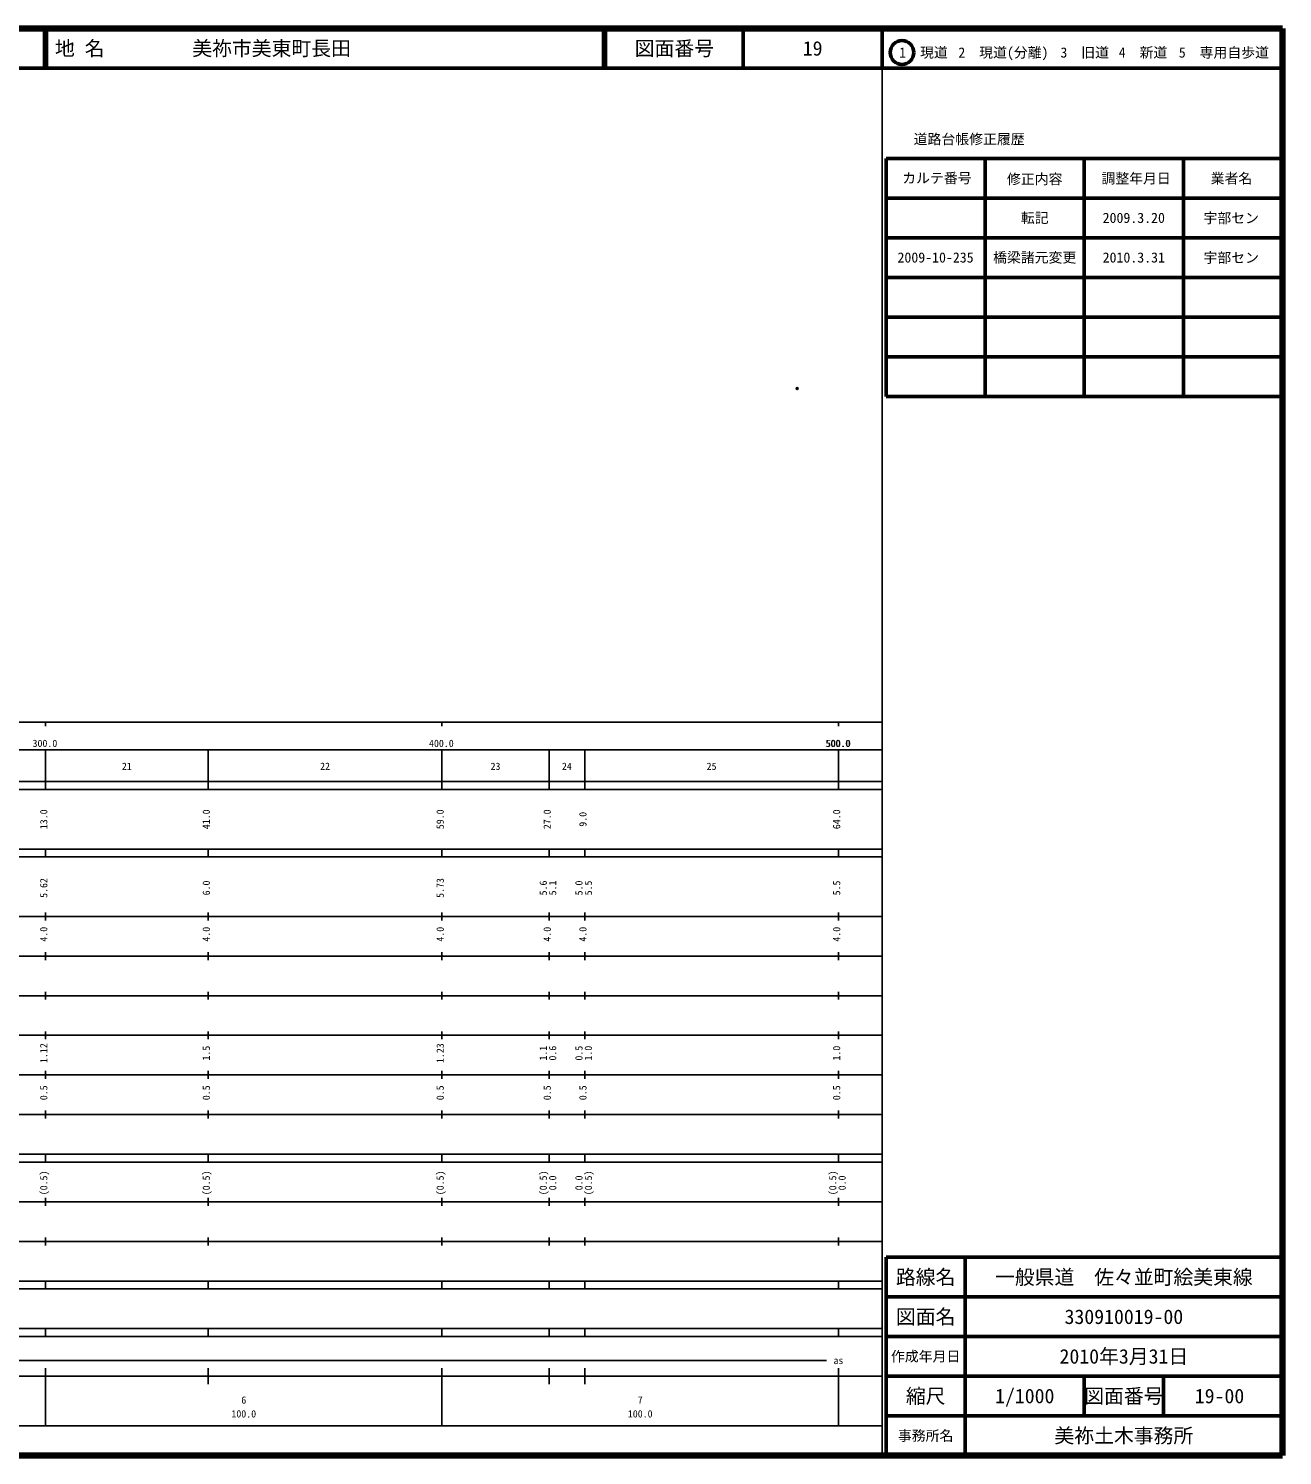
# Model space of a CAD drawing. Units: millimetres on the paper. Extents: x 40 to 680, y 20 to 380.
# Drawn here: x 363.7 to 680, y 20 to 380 of the extents above; entities that cross this region are included whole.
import ezdxf
from ezdxf.enums import TextEntityAlignment as Align

# ---------------------------------------------------------------- set-up
doc = ezdxf.new("R2010")
doc.units = ezdxf.units.MM
doc.header["$PDMODE"] = 32
doc.header["$PDSIZE"] = 0.5
doc.layers.add('S-OTRS', color=6, linetype='Continuous')
doc.layers.add('S-TTL-TXT', color=7, linetype='Continuous')
for name, color, linetype, lineweight in [('S-TTL', 2, 'Continuous', 140), ('S-TTL-BAND', 7, 'Continuous', 25), ('S-TTL-FRAM', 2, 'Continuous', 50), ('S-TTL-LINE', 7, 'Continuous', 50)]:
    doc.layers.add(name, color=color, linetype=linetype, lineweight=lineweight)
doc.styles.add('ＭＳ ゴシック', font='')
doc.styles.get('ＭＳ ゴシック').set_extended_font_data('MS Gothic')

msp = doc.modelspace()

# ---------------------------------------------------------------- linework, layer by layer
at = {"layer": 'S-OTRS'}
msp.add_point((557.606, 289.18), dxfattribs=at)
at = {"layer": 'S-TTL'}
for p, q in [((680, 380), (40, 380)), ((680, 20), (680, 380)), ((40, 20), (680, 20))]:
    msp.add_line(p, q, dxfattribs=at)
at = {"layer": 'S-TTL-BAND'}
for p, q in [((579, 20), (579, 370)), ((40, 205), (579, 205)), ((368, 205), (368, 204)), ((468, 205), (468, 204)), ((568, 205), (568, 204)), ((68, 198), (579, 198)), ((368, 188), (368, 198)), ((409, 188), (409, 198)), ((468, 188), (468, 198)), ((495, 188), (495, 198)), ((504, 188), (504, 198)), ((568, 188), (568, 198)), ((40, 190), (579, 190)), ((40, 188), (579, 188)), ((40, 173), (579, 173)), ((368, 171), (368, 173)), ((409, 171), (409, 173)), ((468, 171), (468, 173)), ((495, 171), (495, 173)), ((504, 171), (504, 173)), ((568, 171), (568, 173)), ((40, 171), (579, 171)), ((40, 156), (579, 156)), ((368, 155), (368, 157)), ((409, 155), (409, 157)), ((468, 155), (468, 157)), ((495, 155), (495, 157)), ((504, 155), (504, 157)), ((568, 155), (568, 157)), ((46, 146), (579, 146)), ((368, 145), (368, 147)), ((409, 145), (409, 147)), ((468, 145), (468, 147)), ((495, 145), (495, 147)), ((504, 145), (504, 147)), ((568, 145), (568, 147)), ((368, 135), (368, 137)), ((409, 135), (409, 137)), ((468, 135), (468, 137)), ((495, 135), (495, 137)), ((504, 135), (504, 137)), ((568, 135), (568, 137)), ((52, 136), (579, 136)), ((46, 126), (579, 126)), ((368, 125), (368, 127)), ((409, 125), (409, 127)), ((468, 125), (468, 127)), ((495, 125), (495, 127)), ((504, 125), (504, 127)), ((568, 125), (568, 127)), ((52, 116), (579, 116)), ((368, 115), (368, 117)), ((409, 115), (409, 117)), ((468, 115), (468, 117)), ((495, 115), (495, 117)), ((504, 115), (504, 117)), ((568, 115), (568, 117)), ((46, 106), (579, 106)), ((368, 105), (368, 107)), ((409, 105), (409, 107)), ((468, 105), (468, 107)), ((495, 105), (495, 107)), ((504, 105), (504, 107)), ((568, 105), (568, 107)), ((40, 96), (579, 96)), ((40, 94), (579, 94)), ((368, 94), (368, 96)), ((409, 94), (409, 96)), ((468, 94), (468, 96)), ((495, 94), (495, 96)), ((504, 94), (504, 96)), ((568, 94), (568, 96)), ((49, 84), (579, 84)), ((368, 83), (368, 85)), ((409, 83), (409, 85)), ((468, 83), (468, 85)), ((495, 83), (495, 85)), ((504, 83), (504, 85)), ((568, 83), (568, 85)), ((40, 74), (579, 74)), ((368, 73), (368, 75)), ((409, 73), (409, 75)), ((468, 73), (468, 75)), ((495, 73), (495, 75)), ((504, 73), (504, 75)), ((568, 73), (568, 75)), ((40, 64), (579, 64)), ((40, 62), (579, 62)), ((368, 62), (368, 64)), ((409, 62), (409, 64)), ((468, 62), (468, 64)), ((495, 62), (495, 64)), ((504, 62), (504, 64)), ((568, 62), (568, 64)), ((40, 52), (579, 52)), ((368, 50), (368, 52)), ((409, 50), (409, 52)), ((468, 50), (468, 52)), ((495, 50), (495, 52)), ((504, 50), (504, 52)), ((568, 50), (568, 52)), ((40, 50), (579, 50)), ((71, 44), (565, 44)), ((40, 40), (579, 40)), ((368, 27.5), (368, 42)), ((409, 38), (409, 42)), ((468, 27.5), (468, 42)), ((495, 38), (495, 42)), ((504, 38), (504, 42)), ((568, 27.5), (568, 42)), ((68, 27.5), (579, 27.5))]:
    msp.add_line(p, q, dxfattribs=at)
at = {"layer": 'S-TTL-FRAM'}
for p, q in [((580, 347.197), (580, 287.197)), ((580, 347.197), (680, 347.197)), ((580, 287.197), (680, 287.197)), ((680, 70), (580, 70)), ((580, 70), (580, 20))]:
    msp.add_line(p, q, dxfattribs=at)
at = {"layer": 'S-TTL-LINE'}
for p, q in [((367.75, 380), (367.75, 370)), ((368.25, 380), (368.25, 370)), ((508.747, 380), (508.747, 370)), ((509.247, 380), (509.247, 370)), ((543.997, 380), (543.997, 370)), ((579, 380), (579, 370)), ((40, 370), (680, 370)), ((605, 347.197), (605, 287.197)), ((630, 347.197), (630, 287.197)), ((655, 347.197), (655, 287.197)), ((580, 337.197), (680, 337.197)), ((580, 327.197), (680, 327.197)), ((580, 317.197), (680, 317.197)), ((580, 307.197), (680, 307.197)), ((580, 297.197), (680, 297.197)), ((600, 70), (600, 20)), ((680, 60), (580, 60)), ((680, 50), (580, 50)), ((680, 40), (580, 40)), ((630, 40), (630, 30)), ((650, 40), (650, 30)), ((680, 30), (580, 30))]:
    msp.add_line(p, q, dxfattribs=at)
msp.add_circle((584.031, 373.958), 3, dxfattribs=at)

# ---------------------------------------------------------------- texts
at = {"layer": 'S-TTL-BAND', "style": 'ＭＳ ゴシック'}
for s, p in [('300.0', (367.844, 198.195)), ('400.0', (467.844, 198.195)), ('500.0', (567.844, 198.195)), ('500.0', (568, 198.195)), ('21', (388.5, 192.405)), ('22', (438.5, 192.405)), ('23', (481.5, 192.405)), ('24', (499.5, 192.405)), ('25', (536, 192.405)), ('as', (568, 42.5)), ('6', (418, 32.523)), ('7', (518, 32.523)), ('100.0', (418, 29.033)), ('100.0', (518, 29.033))]:
    msp.add_text(s, height=1.833, dxfattribs=at).set_placement(p, align=Align.BOTTOM_CENTER)
for s, p in [('13.0', (369, 180.5)), ('41.0', (410, 180.5)), ('59.0', (469, 180.5)), ('27.0', (496, 180.5)), ('9.0', (505, 180.5)), ('64.0', (569, 180.5)), ('5.62', (369, 163.174)), ('6.0', (410, 163.174)), ('5.73', (469, 163.174)), ('5.6', (495, 163.174)), ('5.1', (497.37, 163.174)), ('5.0', (504, 163.174)), ('5.5', (506.37, 163.174)), ('5.5', (569, 163.174)), ('4.0', (369, 151.5)), ('4.0', (410, 151.5)), ('4.0', (469, 151.5)), ('4.0', (496, 151.5)), ('4.0', (505, 151.5)), ('4.0', (569, 151.5)), ('1.12', (369, 121.5)), ('1.5', (410, 121.5)), ('1.23', (469, 121.5)), ('1.1', (495, 121.5)), ('0.6', (497.37, 121.5)), ('0.5', (504, 121.5)), ('1.0', (506.37, 121.5)), ('1.0', (569, 121.5)), ('0.5', (369, 111.5)), ('0.5', (410, 111.5)), ('0.5', (469, 111.5)), ('0.5', (496, 111.5)), ('0.5', (505, 111.5)), ('0.5', (569, 111.5)), ('(0.5)', (369, 88.764)), ('(0.5)', (410, 88.764)), ('(0.5)', (469, 88.764)), ('(0.5)', (495, 88.764)), ('0.0', (497.37, 88.764)), ('0.0', (504, 88.764)), ('(0.5)', (506.37, 88.764)), ('(0.5)', (568, 88.764)), ('0.0', (570.37, 88.764))]:
    msp.add_text(s, height=1.833, rotation=90, dxfattribs=at).set_placement(p, align=Align.BOTTOM_CENTER)
at = {"layer": 'S-TTL-TXT', "style": 'ＭＳ ゴシック'}
for s, p in [('地 名', (370.38, 375)), ('美祢市美東町長田', (405.024, 375))]:
    msp.add_text(s, height=3.666, dxfattribs=at).set_placement(p, align=Align.MIDDLE_LEFT)
for s, height, p in [('図面番号', 3.666, (526.622, 375)), ('19', 3.666, (561.497, 375)), ('1\u3000現道', 2.566, (589.448, 373.958)), ('2\u3000現道(分離)', 2.566, (609.619, 373.958)), ('3\u3000旧道', 2.566, (630.121, 373.958)), ('4\u3000新道', 2.566, (644.824, 373.958)), ('5\u3000専用自歩道', 2.566, (665.228, 373.958)), ('道路台帳修正履歴', 2.566, (600.968, 352.113)), ('カルテ番号', 2.566, (592.839, 342.277)), ('修正内容', 2.566, (617.509, 342.023)), ('調整年月日', 2.566, (643.089, 342.197)), ('業者名', 2.566, (667.134, 342.197)), ('転記', 2.566, (617.5, 332.245)), ('2009.3.20', 2.566, (642.5, 332.245)), ('宇部セン', 2.566, (667.077, 332.189)), ('2009-10-235', 2.566, (592.5, 322.245)), ('橋梁諸元変更', 2.566, (617.5, 322.245)), ('2010.3.31', 2.566, (642.5, 322.245)), ('宇部セン', 2.566, (667.077, 322.189)), ('路線名', 3.666, (590, 65)), ('路線名', 3.666, (590, 65)), ('一般県道\u3000佐々並町絵美東線', 3.666, (640, 65)), ('図面名', 3.666, (590, 55)), ('図面名', 3.666, (590, 55)), ('330910019-00', 3.666, (640, 55)), ('2010年3月31日', 3.666, (640, 45)), ('作成年月日', 2.566, (590, 45)), ('作成年月日', 2.566, (590, 45)), ('縮尺', 3.666, (590, 35)), ('縮尺', 3.666, (590, 35)), ('1/1000', 3.666, (615, 35)), ('図面番号', 3.666, (640, 35)), ('図面番号', 3.666, (640, 35)), ('19-00', 3.666, (664.125, 35)), ('事務所名', 2.566, (590, 25)), ('事務所名', 2.566, (590, 25)), ('美祢土木事務所', 3.666, (640, 25))]:
    msp.add_text(s, height=height, dxfattribs=at).set_placement(p, align=Align.MIDDLE_CENTER)

doc.saveas('drawing.dxf')
